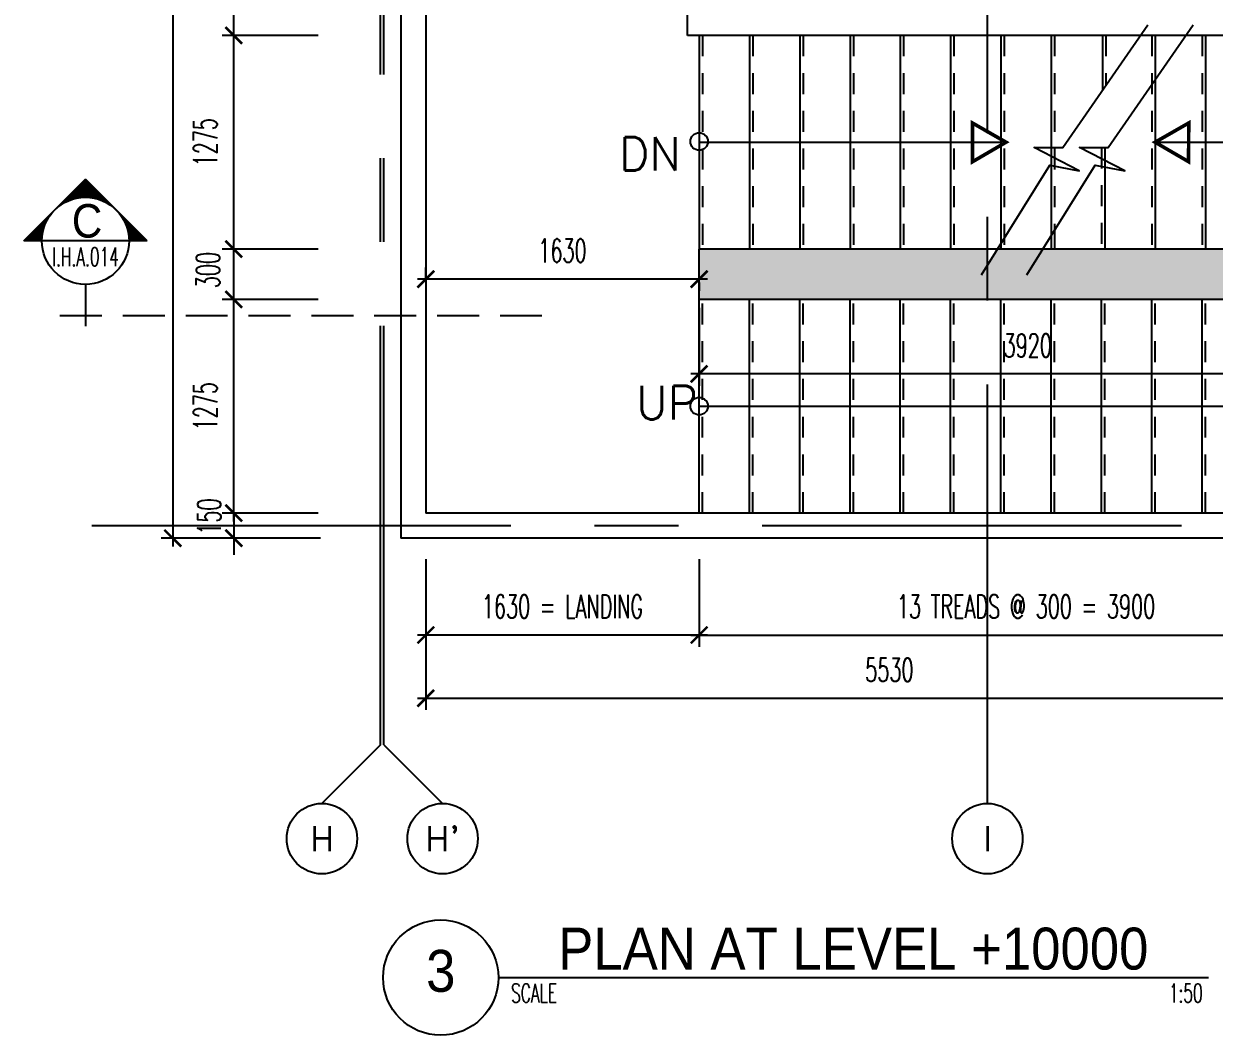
# Model space of a CAD drawing. Extents: x 417906 to 836305, y 43280 to 86914.
# Drawn here: x 418130.73 to 418137.83, y 43458.99 to 43465.02 of the extents above; entities that cross this region are included whole.
import ezdxf
from ezdxf.enums import TextEntityAlignment as Align

# ---------------------------------------------------------------- set-up
doc = ezdxf.new("R2010")
doc.units = 0
doc.header["$MEASUREMENT"] = 0
doc.header["$PDMODE"] = 3
doc.header["$PDSIZE"] = 0.1
for name, pattern in [('CENTERX2', [4, 2.5, -0.5, 0.5, -0.5]), ('HIDDEN', [0.375, 0.25, -0.125]), ('HIDDEN2', [0.1875, 0.125, -0.0625])]:
    doc.linetypes.add(name, pattern=pattern)
doc.layers.get('0').update_dxf_attribs({"linetype": 'CONTINUOUS'})
doc.layers.get('DEFPOINTS').update_dxf_attribs({"linetype": 'CONTINUOUS'})
for name, color, linetype in [('AX-CR', 2, 'CONTINUOUS'), ('AX-TXT', 4, 'CONTINUOUS'), ('AXES', 11, 'CENTERX2'), ('Axisname', 6, 'CONTINUOUS'), ('DIM-OUT', 4, 'CONTINUOUS'), ('ELEV-MARK', 6, 'CONTINUOUS'), ('Hatch', 11, 'CONTINUOUS'), ('RM-NAME', 2, 'CONTINUOUS'), ('STR', 5, 'CONTINUOUS'), ('TXT1', 2, 'CONTINUOUS'), ('TXT2', 6, 'CONTINUOUS'), ('WALL', 6, 'CONTINUOUS')]:
    doc.layers.add(name, color=color, linetype=linetype)
doc.styles.add('ROMANS', font='ROMANS.shx', dxfattribs={"width": 0.6})
doc.styles.add('TTXT', font='swisse.ttf', dxfattribs={"width": 0.6})
doc.dimstyles.new('STANDARD in', dxfattribs={"dimtxt": 0.14, "dimasz": 0.1, "dimexe": 0.07, "dimexo": 0.05, "dimgap": 0.1, "dimtad": 1, "dimdec": 0, "dimlfac": 1000, "dimzin": 0, "dimdsep": 46, "dimtxsty": 'ROMANS', "dimblk": 'ARCHTICK', "dimcen": 0.05, "dimdle": 0.05, "dimclrd": 4, "dimclre": 4, "dimclrt": 2, "dimadec": 0, "dimazin": 0, "dimtfac": 1, "dimtdec": 0, "dimtmove": 2, "dimatfit": 3, "dimfxl": 0, "dimtolj": 1, "dimtzin": 0, "dimarcsym": 0})

# ---------------------------------------------------------------- blocks, each defined once
blk = doc.blocks.new('AXR')
at = {"layer": 'AX-CR'}
blk.add_circle((350, 0), 350, dxfattribs=at)
at = {"layer": 'AX-TXT', "style": 'ROMANS'}
blk.add_attdef('AX', text='', height=250, dxfattribs=at).set_placement((350, 0), align=Align.MIDDLE)
blk = doc.blocks.new('_ARCHTICK')
at = {"color": 0, "linetype": 'ByBlock', "const_width": 0.15}
blk.add_lwpolyline([(-0.5, -0.5), (0.5, 0.5)], dxfattribs=at)
blk = doc.blocks.new('*D123')
at = {"layer": 'DEFPOINTS', "color": 0}
for p in [(418131.9833, 43463.3772), (418132.536, 43463.3772), (418132.536, 43462.1022)]:
    blk.add_point(p, dxfattribs=at)
at = {"layer": 'DIM-OUT', "color": 4, "lineweight": -2}
for p, q in [((418132.486, 43463.3772), (418131.9133, 43463.3772)), ((418131.9833, 43462.0522), (418131.9833, 43463.4272)), ((418132.486, 43462.1022), (418131.9133, 43462.1022))]:
    blk.add_line(p, q, dxfattribs=at)
at = {"layer": 'DIM-OUT', "color": 4, "lineweight": -2, "xscale": 0.1, "yscale": 0.1, "zscale": 0.1}
for p, rotation in [((418131.9833, 43463.3772), 90), ((418131.9833, 43462.1022), 270)]:
    blk.add_blockref('_ARCHTICK', p, dxfattribs=dict(at, rotation=rotation))
at = {"layer": 'DIM-OUT', "color": 2, "insert": (418131.8133, 43462.7397), "char_height": 0.14, "attachment_point": 5, "rotation": 90, "style": 'ROMANS'}
blk.add_mtext('\\A1;1275', dxfattribs=at)
blk = doc.blocks.new('*D122')
at = {"layer": 'DEFPOINTS', "color": 0}
for p in [(418131.9833, 43463.6772), (418132.536, 43463.6772), (418132.536, 43463.3772)]:
    blk.add_point(p, dxfattribs=at)
at = {"layer": 'DIM-OUT', "color": 4, "lineweight": -2}
for p, q in [((418131.9833, 43463.3272), (418131.9833, 43463.7272)), ((418132.486, 43463.6772), (418131.9133, 43463.6772)), ((418132.486, 43463.3772), (418131.9133, 43463.3772))]:
    blk.add_line(p, q, dxfattribs=at)
at = {"layer": 'DIM-OUT', "color": 4, "lineweight": -2, "xscale": 0.1, "yscale": 0.1, "zscale": 0.1}
for p, rotation in [((418131.9833, 43463.6772), 90), ((418131.9833, 43463.3772), 270)]:
    blk.add_blockref('_ARCHTICK', p, dxfattribs=dict(at, rotation=rotation))
at = {"layer": 'DIM-OUT', "color": 2, "insert": (418131.8294, 43463.5517), "char_height": 0.14, "attachment_point": 5, "rotation": 90, "style": 'ROMANS'}
blk.add_mtext('\\A1;300', dxfattribs=at)
blk = doc.blocks.new('*D121')
at = {"layer": 'DEFPOINTS', "color": 0}
for p in [(418131.9833, 43464.9522), (418132.536, 43464.9522), (418132.536, 43463.6772)]:
    blk.add_point(p, dxfattribs=at)
at = {"layer": 'DIM-OUT', "color": 4, "lineweight": -2}
for p, q in [((418132.486, 43464.9522), (418131.9133, 43464.9522)), ((418131.9833, 43463.6272), (418131.9833, 43465.0022)), ((418132.486, 43463.6772), (418131.9133, 43463.6772))]:
    blk.add_line(p, q, dxfattribs=at)
at = {"layer": 'DIM-OUT', "color": 4, "lineweight": -2, "xscale": 0.1, "yscale": 0.1, "zscale": 0.1}
for p, rotation in [((418131.9833, 43464.9522), 90), ((418131.9833, 43463.6772), 270)]:
    blk.add_blockref('_ARCHTICK', p, dxfattribs=dict(at, rotation=rotation))
at = {"layer": 'DIM-OUT', "color": 2, "insert": (418131.8133, 43464.3147), "char_height": 0.14, "attachment_point": 5, "rotation": 90, "style": 'ROMANS'}
blk.add_mtext('\\A1;1275', dxfattribs=at)
blk = doc.blocks.new('*D120')
at = {"layer": 'DEFPOINTS', "color": 0}
for p in [(418131.9833, 43468.2772), (418132.5275, 43468.2772), (418132.4462, 43464.9522)]:
    blk.add_point(p, dxfattribs=at)
at = {"layer": 'DIM-OUT', "color": 4, "lineweight": -2}
for p, q in [((418132.4775, 43468.2772), (418131.9133, 43468.2772)), ((418131.9833, 43464.9022), (418131.9833, 43468.3272)), ((418132.3962, 43464.9522), (418131.9133, 43464.9522))]:
    blk.add_line(p, q, dxfattribs=at)
at = {"layer": 'DIM-OUT', "color": 4, "lineweight": -2, "xscale": 0.1, "yscale": 0.1, "zscale": 0.1}
for p, rotation in [((418131.9833, 43468.2772), 90), ((418131.9833, 43464.9522), 270)]:
    blk.add_blockref('_ARCHTICK', p, dxfattribs=dict(at, rotation=rotation))
at = {"layer": 'DIM-OUT', "color": 2, "insert": (418131.8133, 43466.6147), "char_height": 0.14, "attachment_point": 5, "rotation": 90, "style": 'ROMANS'}
blk.add_mtext('\\A1;3325', dxfattribs=at)
blk = doc.blocks.new('*D118')
at = {"layer": 'DEFPOINTS', "color": 0}
for p in [(418132.3587, 43462.1022), (418131.9833, 43461.9522), (418132.5514, 43461.9522)]:
    blk.add_point(p, dxfattribs=at)
at = {"layer": 'DIM-OUT', "color": 4, "lineweight": -2}
for p, q in [((418131.9833, 43462.1022), (418131.9833, 43462.2022)), ((418132.3087, 43462.1022), (418131.9133, 43462.1022)), ((418131.9833, 43462.1022), (418131.9833, 43461.9522)), ((418132.5014, 43461.9522), (418131.9133, 43461.9522)), ((418131.9833, 43461.9522), (418131.9833, 43461.8522))]:
    blk.add_line(p, q, dxfattribs=at)
at = {"layer": 'DIM-OUT', "color": 4, "lineweight": -2, "xscale": 0.1, "yscale": 0.1, "zscale": 0.1}
for p, rotation in [((418131.9833, 43462.1022), 270), ((418131.9833, 43461.9522), 90)]:
    blk.add_blockref('_ARCHTICK', p, dxfattribs=dict(at, rotation=rotation))
at = {"layer": 'DIM-OUT', "color": 2, "insert": (418131.8366, 43462.0811), "char_height": 0.14, "attachment_point": 5, "rotation": 90, "style": 'ROMANS'}
blk.add_mtext('\\A1;150', dxfattribs=at)
blk = doc.blocks.new('*D117')
at = {"layer": 'DEFPOINTS', "color": 0}
for p in [(418132.2763, 43468.5772), (418131.6193, 43461.9522), (418132.3763, 43461.9522)]:
    blk.add_point(p, dxfattribs=at)
at = {"layer": 'DIM-OUT', "color": 4, "lineweight": -2}
for p, q in [((418131.6193, 43468.6272), (418131.6193, 43461.9022)), ((418132.2263, 43468.5772), (418131.5493, 43468.5772)), ((418132.3263, 43461.9522), (418131.5493, 43461.9522))]:
    blk.add_line(p, q, dxfattribs=at)
at = {"layer": 'DIM-OUT', "color": 4, "lineweight": -2, "xscale": 0.1, "yscale": 0.1, "zscale": 0.1}
for p, rotation in [((418131.6193, 43468.5772), 90), ((418131.6193, 43461.9522), 270)]:
    blk.add_blockref('_ARCHTICK', p, dxfattribs=dict(at, rotation=rotation))
at = {"layer": 'DIM-OUT', "color": 2, "insert": (418131.4493, 43465.2647), "char_height": 0.14, "attachment_point": 5, "rotation": 90, "style": 'ROMANS'}
blk.add_mtext('\\A1;6625', dxfattribs=at)
blk = doc.blocks.new('*D108')
at = {"layer": 'DEFPOINTS', "color": 0}
for p in [(418133.1289, 43461.8779), (418134.7591, 43461.8779), (418134.7591, 43461.3747)]:
    blk.add_point(p, dxfattribs=at)
at = {"layer": 'DIM-OUT', "color": 4, "lineweight": -2}
for p, q in [((418133.1289, 43461.8279), (418133.1289, 43461.3047)), ((418134.7591, 43461.8279), (418134.7591, 43461.3047)), ((418133.0789, 43461.3747), (418134.8091, 43461.3747))]:
    blk.add_line(p, q, dxfattribs=at)
at = {"layer": 'DIM-OUT', "color": 4, "lineweight": -2, "xscale": 0.1, "yscale": 0.1, "zscale": 0.1, "rotation": 180}
blk.add_blockref('_ARCHTICK', (418133.1289, 43461.3747), dxfattribs=at)
at = {"layer": 'DIM-OUT', "color": 4, "lineweight": -2, "xscale": 0.1, "yscale": 0.1, "zscale": 0.1}
blk.add_blockref('_ARCHTICK', (418134.7591, 43461.3747), dxfattribs=at)
at = {"layer": 'DIM-OUT', "color": 2, "insert": (418133.944, 43461.5447), "char_height": 0.14, "attachment_point": 5, "style": 'ROMANS'}
blk.add_mtext('\\A1;1630 = LANDING', dxfattribs=at)
blk = doc.blocks.new('*D107')
at = {"layer": 'DEFPOINTS', "color": 0}
for p in [(418138.6591, 43461.9063), (418134.7591, 43461.6933), (418138.6591, 43461.3745)]:
    blk.add_point(p, dxfattribs=at)
at = {"layer": 'DIM-OUT', "color": 4, "lineweight": -2}
for p, q in [((418138.6591, 43461.8563), (418138.6591, 43461.3045)), ((418134.7591, 43461.6433), (418134.7591, 43461.3045)), ((418134.7091, 43461.3745), (418138.7091, 43461.3745))]:
    blk.add_line(p, q, dxfattribs=at)
at = {"layer": 'DIM-OUT', "color": 4, "lineweight": -2, "xscale": 0.1, "yscale": 0.1, "zscale": 0.1, "rotation": 180}
blk.add_blockref('_ARCHTICK', (418134.7591, 43461.3745), dxfattribs=at)
at = {"layer": 'DIM-OUT', "color": 4, "lineweight": -2, "xscale": 0.1, "yscale": 0.1, "zscale": 0.1}
blk.add_blockref('_ARCHTICK', (418138.6591, 43461.3745), dxfattribs=at)
at = {"layer": 'DIM-OUT', "color": 2, "insert": (418136.7091, 43461.5445), "char_height": 0.14, "attachment_point": 5, "style": 'ROMANS'}
blk.add_mtext('\\A1;13 TREADS @ 300 = 3900', dxfattribs=at)
blk = doc.blocks.new('*D106')
at = {"layer": 'DEFPOINTS', "color": 0}
for p in [(418133.1289, 43461.6051), (418138.6591, 43461.6051), (418138.6591, 43460.9972)]:
    blk.add_point(p, dxfattribs=at)
at = {"layer": 'DIM-OUT', "color": 4, "lineweight": -2}
for p, q in [((418133.1289, 43461.5551), (418133.1289, 43460.9272)), ((418138.6591, 43461.5551), (418138.6591, 43460.9272)), ((418133.0789, 43460.9972), (418138.7091, 43460.9972))]:
    blk.add_line(p, q, dxfattribs=at)
at = {"layer": 'DIM-OUT', "color": 4, "lineweight": -2, "xscale": 0.1, "yscale": 0.1, "zscale": 0.1, "rotation": 180}
blk.add_blockref('_ARCHTICK', (418133.1289, 43460.9972), dxfattribs=at)
at = {"layer": 'DIM-OUT', "color": 4, "lineweight": -2, "xscale": 0.1, "yscale": 0.1, "zscale": 0.1}
blk.add_blockref('_ARCHTICK', (418138.6591, 43460.9972), dxfattribs=at)
at = {"layer": 'DIM-OUT', "color": 2, "insert": (418135.894, 43461.1672), "char_height": 0.14, "attachment_point": 5, "style": 'ROMANS'}
blk.add_mtext('\\A1;5530', dxfattribs=at)
blk = doc.blocks.new('*X7')
at = {"color": 0}
for p, q in [((14608.2, 7876.6), (14819.3, 8087.6)), ((14625.3, 7890.1), (14821.1, 8085.9)), ((14637.3, 7898.5), (14822.8, 8084.1)), ((14647.2, 7905), (14824.6, 8082.3)), ((14656, 7910.3), (14826.4, 8080.6)), ((14664.1, 7914.7), (14828.1, 8078.8)), ((14671.5, 7918.6), (14829.9, 8077)), ((14678.4, 7922), (14831.7, 8075.3)), ((14685, 7925.1), (14833.4, 8073.5)), ((14691.3, 7927.9), (14835.2, 8071.7)), ((14697.4, 7930.3), (14837, 8070)), ((14703.2, 7932.6), (14838.7, 8068.2)), ((14708.8, 7934.7), (14840.5, 8066.4)), ((14714.2, 7936.6), (14842.3, 8064.7)), ((14719.5, 7938.3), (14844, 8062.9)), ((14724.6, 7939.9), (14845.8, 8061.1)), ((14729.6, 7941.4), (14847.6, 8059.3)), ((14734.5, 7942.7), (14849.3, 8057.6)), ((14739.3, 7944), (14851.1, 8055.8)), ((14743.9, 7945.1), (14852.9, 8054)), ((14748.5, 7946.1), (14854.6, 8052.3)), ((14753, 7947.1), (14856.4, 8050.5)), ((14757.4, 7948), (14858.2, 8048.7)), ((14761.8, 7948.8), (14859.9, 8047)), ((14766, 7949.5), (14861.7, 8045.2)), ((14770.2, 7950.2), (14863.5, 8043.4)), ((14774.3, 7950.8), (14865.3, 8041.7)), ((14778.4, 7951.3), (14867, 8039.9)), ((14782.4, 7951.8), (14868.8, 8038.1)), ((14786.4, 7952.2), (14870.6, 8036.4)), ((14790.3, 7952.5), (14872.3, 8034.6)), ((14794.1, 7952.9), (14874.1, 8032.8)), ((14797.9, 7953.1), (14875.9, 8031.1)), ((14801.7, 7953.3), (14877.6, 8029.3)), ((14805.4, 7953.5), (14879.4, 8027.5)), ((14809, 7953.6), (14881.2, 8025.8)), ((14812.7, 7953.7), (14882.9, 8024)), ((14816.2, 7953.8), (14884.7, 8022.2)), ((14819.8, 7953.8), (14886.5, 8020.5)), ((14823.3, 7953.7), (14888.2, 8018.7)), ((14826.8, 7953.7), (14890, 8016.9)), ((14830.2, 7953.6), (14891.8, 8015.2)), ((14833.6, 7953.4), (14893.5, 8013.4)), ((14836.9, 7953.3), (14895.3, 8011.6)), ((14840.3, 7953), (14897.1, 8009.8)), ((14843.6, 7952.8), (14898.8, 8008.1)), ((14846.8, 7952.5), (14900.6, 8006.3)), ((14850.1, 7952.2), (14902.4, 8004.5)), ((14853.3, 7951.9), (14904.1, 8002.8)), ((14856.5, 7951.6), (14905.9, 8001)), ((14859.6, 7951.2), (14907.7, 7999.2)), ((14862.7, 7950.8), (14909.4, 7997.5)), ((14865.8, 7950.3), (14911.2, 7995.7)), ((14868.9, 7949.9), (14913, 7993.9)), ((14871.9, 7949.4), (14914.7, 7992.2)), ((14875, 7948.8), (14916.5, 7990.4)), ((14877.9, 7948.3), (14918.3, 7988.6)), ((14880.9, 7947.7), (14920.1, 7986.9)), ((14883.9, 7947.1), (14921.8, 7985.1)), ((14886.8, 7946.5), (14923.6, 7983.3)), ((14889.7, 7945.9), (14925.4, 7981.6)), ((14892.6, 7945.2), (14927.1, 7979.8)), ((14895.4, 7944.6), (14928.9, 7978)), ((14898.2, 7943.8), (14930.7, 7976.3)), ((14901.1, 7943.1), (14932.4, 7974.5)), ((14903.8, 7942.4), (14934.2, 7972.7)), ((14906.6, 7941.6), (14936, 7971)), ((14909.4, 7940.8), (14937.7, 7969.2)), ((14912.1, 7940), (14939.5, 7967.4)), ((14914.8, 7939.2), (14941.3, 7965.7)), ((14917.5, 7938.3), (14943, 7963.9)), ((14920.2, 7937.5), (14944.8, 7962.1)), ((14922.8, 7936.6), (14946.6, 7960.4)), ((14925.4, 7935.7), (14948.3, 7958.6)), ((14928.1, 7934.8), (14950.1, 7956.8)), ((14930.6, 7933.8), (14951.9, 7955)), ((14933.2, 7932.9), (14953.6, 7953.3)), ((14935.8, 7931.9), (14955.4, 7951.5)), ((14938.3, 7930.9), (14957.2, 7949.7)), ((14940.8, 7929.9), (14958.9, 7948)), ((14943.3, 7928.8), (14960.7, 7946.2)), ((14945.8, 7927.8), (14962.5, 7944.4)), ((14948.3, 7926.7), (14964.2, 7942.7)), ((14950.8, 7925.7), (14966, 7940.9)), ((14953.2, 7924.6), (14967.8, 7939.1)), ((14955.6, 7923.4), (14969.5, 7937.4)), ((14958, 7922.3), (14971.3, 7935.6)), ((14960.4, 7921.2), (14973.1, 7933.8)), ((14962.8, 7920), (14974.9, 7932.1)), ((14965.1, 7918.8), (14976.6, 7930.3)), ((14967.5, 7917.6), (14978.4, 7928.5)), ((14969.8, 7916.4), (14980.2, 7926.8)), ((14972.1, 7915.2), (14981.9, 7925)), ((14974.4, 7914), (14983.7, 7923.2)), ((14976.7, 7912.7), (14985.5, 7921.5)), ((14979, 7911.4), (14987.2, 7919.7)), ((14981.2, 7910.1), (14989, 7917.9)), ((14983.4, 7908.8), (14990.8, 7916.2)), ((14985.7, 7907.5), (14992.5, 7914.4)), ((14987.9, 7906.2), (14994.3, 7912.6)), ((14990, 7904.8), (14996.1, 7910.9)), ((14992.2, 7903.5), (14997.8, 7909.1)), ((14994.4, 7902.1), (14999.6, 7907.3)), ((14996.5, 7900.7), (15001.4, 7905.6)), ((14998.6, 7899.3), (15003.1, 7903.8)), ((15000.8, 7897.9), (15004.9, 7902)), ((15002.9, 7896.4), (15006.7, 7900.2)), ((14360.4, 7628.8), (14570.7, 7839.1)), ((14364, 7628.8), (14557.2, 7822)), ((15005, 7895), (15008.4, 7898.5)), ((15007, 7893.5), (15010.2, 7896.7)), ((15009.1, 7892.1), (15012, 7894.9)), ((15011.1, 7890.6), (15013.7, 7893.2)), ((15013.2, 7889.1), (15015.5, 7891.4)), ((15015.2, 7887.5), (15017.3, 7889.6)), ((15017.2, 7886), (15019, 7887.9)), ((15019.2, 7884.5), (15020.8, 7886.1)), ((15021.1, 7882.9), (15022.6, 7884.3)), ((15023.1, 7881.3), (15024.3, 7882.6)), ((15025, 7879.7), (15026.1, 7880.8)), ((15027, 7878.1), (15027.9, 7879)), ((15028.9, 7876.5), (15029.7, 7877.3)), ((15030.8, 7874.9), (15031.4, 7875.5)), ((15032.7, 7873.2), (15033.2, 7873.7)), ((15034.6, 7871.6), (15035, 7872)), ((15036.4, 7869.9), (15036.7, 7870.2)), ((15038.3, 7868.2), (15038.5, 7868.4)), ((15040.1, 7866.5), (15040.3, 7866.7)), ((15041.9, 7864.8), (15042, 7864.9)), ((15043.7, 7863.1), (15043.8, 7863.1)), ((15045.5, 7861.3), (15045.6, 7861.4)), ((15047.3, 7859.6), (15047.3, 7859.6)), ((15050.9, 7856), (15050.9, 7856.1)), ((15052.6, 7854.2), (15052.6, 7854.3)), ((15054.3, 7852.4), (15054.4, 7852.5)), ((15056, 7850.6), (15056.2, 7850.8)), ((15057.7, 7848.8), (15057.9, 7849)), ((15059.4, 7846.9), (15059.7, 7847.2)), ((15061.1, 7845.1), (15061.5, 7845.4)), ((15062.8, 7843.2), (15063.2, 7843.7)), ((15064.4, 7841.3), (15065, 7841.9)), ((15066, 7839.4), (15066.8, 7840.1)), ((15067.7, 7837.5), (15068.5, 7838.4)), ((15069.3, 7835.6), (15070.3, 7836.6)), ((15070.8, 7833.6), (15072.1, 7834.8)), ((15072.4, 7831.7), (15073.8, 7833.1)), ((15074, 7829.7), (15075.6, 7831.3)), ((15075.5, 7827.7), (15077.4, 7829.5)), ((15077.1, 7825.7), (15079.1, 7827.8)), ((15078.6, 7823.7), (15080.9, 7826)), ((15080.1, 7821.7), (15082.7, 7824.2)), ((15081.6, 7819.6), (15084.5, 7822.5)), ((15083.1, 7817.6), (15086.2, 7820.7)), ((15084.5, 7815.5), (15088, 7818.9)), ((15086, 7813.4), (15089.8, 7817.2)), ((15087.4, 7811.3), (15091.5, 7815.4)), ((15088.9, 7809.2), (15093.3, 7813.6)), ((15090.3, 7807.1), (15095.1, 7811.9)), ((14367.5, 7628.8), (14548.8, 7810)), ((14371, 7628.8), (14542.3, 7800.1)), ((14374.6, 7628.8), (14537, 7791.3)), ((14378.1, 7628.8), (14532.6, 7783.2)), ((14381.6, 7628.8), (14528.7, 7775.8)), ((14385.2, 7628.8), (14525.3, 7768.9)), ((14388.7, 7628.8), (14522.2, 7762.3)), ((14392.3, 7628.8), (14519.4, 7756)), ((14395.8, 7628.8), (14517, 7749.9)), ((14399.3, 7628.8), (14514.7, 7744.1)), ((14402.9, 7628.8), (14512.6, 7738.5)), ((14406.4, 7628.8), (14510.7, 7733.1)), ((14409.9, 7628.8), (14509, 7727.8)), ((14413.5, 7628.8), (14507.4, 7722.7)), ((15091.7, 7804.9), (15096.8, 7810.1)), ((15093, 7802.8), (15098.6, 7808.3)), ((15094.4, 7800.6), (15100.4, 7806.6)), ((15095.7, 7798.4), (15102.1, 7804.8)), ((15097.1, 7796.2), (15103.9, 7803)), ((15098.4, 7794), (15105.7, 7801.3)), ((15099.7, 7791.8), (15107.4, 7799.5)), ((15101, 7789.5), (15109.2, 7797.7)), ((15102.3, 7787.2), (15111, 7796)), ((15103.5, 7785), (15112.7, 7794.2)), ((15104.8, 7782.7), (15114.5, 7792.4)), ((15106, 7780.4), (15116.3, 7790.6)), ((15107.2, 7778.1), (15118, 7788.9)), ((15108.4, 7775.7), (15119.8, 7787.1)), ((15109.6, 7773.4), (15121.6, 7785.3)), ((15110.8, 7771), (15123.3, 7783.6)), ((15111.9, 7768.6), (15125.1, 7781.8)), ((15113, 7766.2), (15126.9, 7780)), ((15114.2, 7763.8), (15128.6, 7778.3)), ((15115.3, 7761.3), (15130.4, 7776.5)), ((15116.3, 7758.9), (15132.2, 7774.7)), ((15117.4, 7756.4), (15134, 7773)), ((15118.5, 7753.9), (15135.7, 7771.2)), ((15119.5, 7751.4), (15137.5, 7769.4)), ((15120.5, 7748.9), (15139.3, 7767.7)), ((15121.5, 7746.4), (15141, 7765.9)), ((15122.5, 7743.8), (15142.8, 7764.1)), ((15123.4, 7741.2), (15144.6, 7762.4)), ((15124.4, 7738.7), (15146.3, 7760.6)), ((15125.3, 7736), (15148.1, 7758.8)), ((15126.2, 7733.4), (15149.9, 7757.1)), ((15127.1, 7730.8), (15151.6, 7755.3)), ((15128, 7728.1), (15153.4, 7753.5)), ((15128.8, 7725.4), (15155.2, 7751.8)), ((15129.7, 7722.7), (15156.9, 7750)), ((15130.5, 7720), (15158.7, 7748.2)), ((15131.3, 7717.2), (15160.5, 7746.5)), ((15132, 7714.5), (15162.2, 7744.7)), ((15132.8, 7711.7), (15164, 7742.9)), ((15133.5, 7708.9), (15165.8, 7741.1)), ((15134.2, 7706), (15167.5, 7739.4)), ((15134.9, 7703.2), (15169.3, 7737.6)), ((15135.6, 7700.3), (15171.1, 7735.8)), ((15136.2, 7697.4), (15172.8, 7734.1)), ((15136.8, 7694.5), (15174.6, 7732.3)), ((15137.4, 7691.6), (15176.4, 7730.5)), ((15138, 7688.6), (15178.1, 7728.8)), ((15138.5, 7685.6), (15179.9, 7727)), ((15139, 7682.6), (15181.7, 7725.2)), ((15139.5, 7679.6), (15183.4, 7723.5)), ((14417, 7628.8), (14505.9, 7717.7)), ((14420.5, 7628.8), (14504.6, 7712.8)), ((14424.1, 7628.8), (14503.3, 7708)), ((14427.6, 7628.8), (14502.2, 7703.4)), ((14431.1, 7628.8), (14501.2, 7698.8)), ((14434.7, 7628.8), (14500.2, 7694.3)), ((14438.2, 7628.8), (14499.3, 7689.9)), ((14441.8, 7628.8), (14498.5, 7685.5)), ((14445.3, 7628.8), (14497.8, 7681.3)), ((14448.8, 7628.8), (14497.1, 7677.1)), ((14452.4, 7628.8), (14496.5, 7673)), ((14455.9, 7628.8), (14496, 7668.9)), ((14459.4, 7628.8), (14495.5, 7664.9)), ((14463, 7628.8), (14495.1, 7660.9)), ((14466.5, 7628.8), (14494.8, 7657)), ((14470, 7628.8), (14494.4, 7653.2)), ((14473.6, 7628.8), (14494.2, 7649.4)), ((14477.1, 7628.8), (14494, 7645.6)), ((14480.6, 7628.8), (14493.8, 7641.9)), ((14484.2, 7628.8), (14493.7, 7638.3)), ((14487.7, 7628.8), (14493.6, 7634.6)), ((15140, 7676.5), (15185.2, 7721.7)), ((15140.4, 7673.4), (15187, 7719.9)), ((15140.9, 7670.3), (15188.8, 7718.2)), ((15141.3, 7667.1), (15190.5, 7716.4)), ((15141.6, 7664), (15192.3, 7714.6)), ((15141.9, 7660.8), (15194.1, 7712.9)), ((15142.2, 7657.5), (15195.8, 7711.1)), ((15142.5, 7654.3), (15197.6, 7709.3)), ((15142.8, 7651), (15199.4, 7707.6)), ((15143, 7647.6), (15201.1, 7705.8)), ((15143.2, 7644.3), (15202.9, 7704)), ((15143.3, 7640.9), (15204.7, 7702.3)), ((15143.4, 7637.5), (15206.4, 7700.5)), ((15143.5, 7634), (15208.2, 7698.7)), ((15143.5, 7630.5), (15210, 7697)), ((15145.3, 7628.8), (15211.7, 7695.2)), ((15148.9, 7628.8), (15213.5, 7693.4)), ((15152.4, 7628.8), (15215.3, 7691.7)), ((15155.9, 7628.8), (15217, 7689.9)), ((15159.5, 7628.8), (15218.8, 7688.1)), ((15163, 7628.8), (15220.6, 7686.3)), ((15166.5, 7628.8), (15222.3, 7684.6)), ((15170.1, 7628.8), (15224.1, 7682.8)), ((15173.6, 7628.8), (15225.9, 7681)), ((15177.1, 7628.8), (15227.6, 7679.3)), ((15180.7, 7628.8), (15229.4, 7677.5)), ((15184.2, 7628.8), (15231.2, 7675.7)), ((15187.7, 7628.8), (15232.9, 7674)), ((15191.3, 7628.8), (15234.7, 7672.2)), ((15194.8, 7628.8), (15236.5, 7670.4)), ((15198.4, 7628.8), (15238.2, 7668.7)), ((15201.9, 7628.8), (15240, 7666.9)), ((15205.4, 7628.8), (15241.8, 7665.1)), ((15209, 7628.8), (15243.6, 7663.4)), ((15212.5, 7628.8), (15245.3, 7661.6)), ((15216, 7628.8), (15247.1, 7659.8)), ((15219.6, 7628.8), (15248.9, 7658.1)), ((15223.1, 7628.8), (15250.6, 7656.3)), ((15226.6, 7628.8), (15252.4, 7654.5)), ((15230.2, 7628.8), (15254.2, 7652.8)), ((15233.7, 7628.8), (15255.9, 7651)), ((15237.2, 7628.8), (15257.7, 7649.2)), ((15240.8, 7628.8), (15259.5, 7647.5)), ((15244.3, 7628.8), (15261.2, 7645.7)), ((15247.9, 7628.8), (15263, 7643.9)), ((15251.4, 7628.8), (15264.8, 7642.2)), ((15254.9, 7628.8), (15266.5, 7640.4)), ((15258.5, 7628.8), (15268.3, 7638.6)), ((15262, 7628.8), (15270.1, 7636.9)), ((15265.5, 7628.8), (15271.8, 7635.1)), ((15269.1, 7628.8), (15273.6, 7633.3)), ((14491.2, 7628.8), (14493.5, 7631.1)), ((15272.6, 7628.8), (15275.4, 7631.5)), ((15276.1, 7628.8), (15277.1, 7629.8))]:
    blk.add_line(p, q, dxfattribs=at)
blk = doc.blocks.new('*D164')
at = {"layer": 'DEFPOINTS', "color": 0}
for p in [(418134.7591, 43463.5272), (418133.1289, 43463.4977), (418133.1289, 43463.4541)]:
    blk.add_point(p, dxfattribs=at)
at = {"layer": 'Hatch', "color": 4, "lineweight": -2}
for p, q in [((418133.1289, 43463.5041), (418133.1289, 43463.5677)), ((418134.8091, 43463.4977), (418133.0789, 43463.4977)), ((418134.7591, 43463.4772), (418134.7591, 43463.4277))]:
    blk.add_line(p, q, dxfattribs=at)
at = {"layer": 'Hatch', "color": 4, "lineweight": -2, "xscale": 0.1, "yscale": 0.1, "zscale": 0.1, "rotation": 180}
blk.add_blockref('_ARCHTICK', (418133.1289, 43463.4977), dxfattribs=at)
at = {"layer": 'Hatch', "color": 4, "lineweight": -2, "xscale": 0.1, "yscale": 0.1, "zscale": 0.1}
blk.add_blockref('_ARCHTICK', (418134.7591, 43463.4977), dxfattribs=at)
at = {"layer": 'Hatch', "color": 2, "insert": (418133.944, 43463.6677), "char_height": 0.14, "attachment_point": 5, "style": 'ROMANS'}
blk.add_mtext('\\A1;1630', dxfattribs=at)
blk = doc.blocks.new('*D166')
at = {"layer": 'DEFPOINTS', "color": 0}
for p in [(418134.7591, 43463.3772), (418138.6791, 43463.3772), (418134.7591, 43462.9321)]:
    blk.add_point(p, dxfattribs=at)
at = {"layer": 'Hatch', "color": 4, "lineweight": -2}
for p, q in [((418134.7591, 43463.3272), (418134.7591, 43462.8621)), ((418138.6791, 43463.3272), (418138.6791, 43462.8621)), ((418138.7291, 43462.9321), (418134.7091, 43462.9321))]:
    blk.add_line(p, q, dxfattribs=at)
at = {"layer": 'Hatch', "color": 4, "lineweight": -2, "xscale": 0.1, "yscale": 0.1, "zscale": 0.1, "rotation": 180}
blk.add_blockref('_ARCHTICK', (418134.7591, 43462.9321), dxfattribs=at)
at = {"layer": 'Hatch', "color": 4, "lineweight": -2, "xscale": 0.1, "yscale": 0.1, "zscale": 0.1}
blk.add_blockref('_ARCHTICK', (418138.6791, 43462.9321), dxfattribs=at)
at = {"layer": 'Hatch', "color": 2, "insert": (418136.7191, 43463.1021), "char_height": 0.14, "attachment_point": 5, "style": 'ROMANS'}
blk.add_mtext('\\A1;3920', dxfattribs=at)

msp = doc.modelspace()

# ---------------------------------------------------------------- hatches: boundary and pattern name
at = {"layer": 'Hatch'}
h = msp.add_hatch(dxfattribs=at)
h.set_pattern_fill('AR-CONC', color=256, scale=0.02, style=0)
h.set_pattern_definition([(50, (0, 0), (0.14345203652, -0.012550426997), [0.015, -0.165]), (355, (0, 0), (-0.027750266723, 0.15043842674), [0.012, -0.132]), (100.4514, (0.01195, -0.00105), (0.115701876343, 0.13788790841), [0.012748038, -0.1402284224]), (46.1842, (0, 0.04), (0.213448209725, -0.033103802866), [0.0225, -0.2475]), (96.6356, (0.01779, 0.03724), (0.18693254111, 0.19482357418), [0.0191220576, -0.2103426]), (351.1842, (0, 0.04), (0.18693238903, 0.19482372019), [0.018, -0.198]), (21, (0.02, 0.03), (0.119381410424, -0.080523778133), [0.015, -0.165]), (326, (0.02, 0.03), (0.048663066384, 0.14503000901), [0.012, -0.132]), (71.4514, (0.02995, 0.02329), (0.168044525716, 0.06450609934), [0.012748038, -0.1402284224]), (37.5, (0, 0), (0.0024319710635, 0.066578770766), [0, -0.1304, 0, -0.134, 0, -0.1325]), (7.5, (0, 0), (0.052613907488, 0.078882342376), [0, -0.0764, 0, -0.1274, 0, -0.0505]), (327.5, (-0.0446, 0), (0.1067644872345, -0.004510974347), [0, -0.05, 0, -0.156, 0, -0.207]), (317.5, (-0.0646, 0), (0.116637233868, 0.020020996466), [0, -0.065, 0, -0.1036, 0, -0.147])])
h.paths.add_polyline_path([(418136.4789, 43463.6772), (418134.7591, 43463.6772), (418134.7591, 43463.3772), (418136.4789, 43463.3772)])
h.paths.add_polyline_path([(418138.6791, 43463.6772), (418136.5387, 43463.6772), (418136.4789, 43463.5816), (418136.4789, 43463.3772), (418138.6791, 43463.3772)])

# ---------------------------------------------------------------- linework, layer by layer
for points in [[(418136.4425, 43463.5232), (418136.8517, 43464.1785), (418137.027, 43464.1434), (418136.7581, 43464.2838), (418136.9284, 43464.2838), (418137.4362, 43465.0151)], [(418136.7132, 43463.5232), (418137.1224, 43464.1785), (418137.2977, 43464.1434), (418137.0288, 43464.2838), (418137.1991, 43464.2838), (418137.7069, 43465.0151)]]:
    msp.add_lwpolyline(points)
at = {"layer": 'AXES'}
for p, q in [((418132.8589, 43460.7196), (418132.8589, 43469.8238)), ((418132.8789, 43460.7196), (418132.8789, 43469.8238)), ((418136.4789, 43460.3696), (418136.4789, 43469.8238)), ((418131.136, 43462.0272), (418141.3472, 43462.0272)), ((418132.8589, 43460.7196), (418132.5089, 43460.3696)), ((418132.8789, 43460.7196), (418133.2289, 43460.3696))]:
    msp.add_line(p, q, dxfattribs=at)
at = {"layer": 'Axisname'}
msp.add_line((418133.5616, 43459.3308), (418137.7969, 43459.3308), dxfattribs=at)
at = {"layer": 'ELEV-MARK', "color": 6}
for p, q in [((418130.7308, 43463.7263), (418131.0985, 43464.094)), ((418131.4662, 43463.7263), (418131.0985, 43464.094)), ((418130.8385, 43463.7263), (418130.7308, 43463.7263)), ((418131.3585, 43463.7263), (418130.8385, 43463.7263)), ((418131.4662, 43463.7263), (418131.3585, 43463.7263))]:
    msp.add_line(p, q, dxfattribs=at)
at = {"layer": 'ELEV-MARK', "color": 6, "linetype": 'HIDDEN'}
for p, q in [((418131.0985, 43463.4663), (418131.0985, 43463.1629)), ((418130.9466, 43463.2818), (418133.8824, 43463.2818))]:
    msp.add_line(p, q, dxfattribs=at)
at = {"layer": 'ELEV-MARK', "color": 6}
msp.add_circle((418131.0985, 43463.7263), 0.26, dxfattribs=at)
at = {"layer": 'STR'}
for p, q in [((418134.7591, 43464.9522), (418134.7591, 43463.6772)), ((418135.0591, 43464.9522), (418135.0591, 43463.6772)), ((418135.3591, 43464.9522), (418135.3591, 43463.6772)), ((418135.6591, 43464.9522), (418135.6591, 43463.6772)), ((418135.9591, 43464.9522), (418135.9591, 43463.6772)), ((418136.2591, 43464.9522), (418136.2591, 43463.6772)), ((418136.5591, 43464.9522), (418136.5591, 43463.6772)), ((418136.8591, 43464.9522), (418136.8591, 43463.6772)), ((418137.1649, 43464.9522), (418137.1649, 43464.6244)), ((418137.4791, 43464.9522), (418137.4791, 43463.6772)), ((418137.7791, 43464.9522), (418137.7791, 43463.6772)), ((418134.7591, 43464.3147), (418136.5591, 43464.3147)), ((418137.471, 43464.3147), (418138.6816, 43464.3147)), ((418137.1791, 43464.2838), (418137.1791, 43463.6772)), ((418136.8791, 43463.789), (418136.8791, 43463.6772)), ((418134.7591, 43462.1022), (418134.7591, 43463.3772)), ((418135.0591, 43462.1022), (418135.0591, 43463.3772)), ((418135.3591, 43462.1022), (418135.3591, 43463.3772)), ((418135.6591, 43462.1022), (418135.6591, 43463.3772)), ((418135.9591, 43462.1022), (418135.9591, 43463.3772)), ((418136.2591, 43462.1022), (418136.2591, 43463.3772)), ((418136.5591, 43462.1022), (418136.5591, 43463.3772)), ((418136.8591, 43462.1022), (418136.8591, 43463.3772)), ((418137.1591, 43462.1022), (418137.1591, 43463.3772)), ((418137.4591, 43462.1022), (418137.4591, 43463.3772)), ((418137.7591, 43462.1022), (418137.7591, 43463.3772)), ((418134.7591, 43462.7397), (418138.6816, 43462.7397))]:
    msp.add_line(p, q, dxfattribs=at)
at = {"layer": 'STR', "linetype": 'HIDDEN2'}
for p, q in [((418134.7791, 43464.9522), (418134.7791, 43463.6772)), ((418135.0791, 43464.9522), (418135.0791, 43463.6772)), ((418135.3791, 43464.9522), (418135.3791, 43463.6772)), ((418135.6791, 43464.9522), (418135.6791, 43463.6772)), ((418135.9791, 43464.9522), (418135.9791, 43463.6772)), ((418136.2791, 43464.9522), (418136.2791, 43463.6772)), ((418136.5791, 43464.9522), (418136.5791, 43463.6772)), ((418136.8791, 43464.9522), (418136.8791, 43463.6772)), ((418137.1849, 43464.9522), (418137.1849, 43464.6532)), ((418137.4591, 43464.9522), (418137.4591, 43463.6772)), ((418137.7591, 43464.9522), (418137.7591, 43463.6772)), ((418137.1591, 43464.2838), (418137.1591, 43463.6772)), ((418136.8591, 43463.7569), (418136.8591, 43463.6772)), ((418134.7791, 43462.1022), (418134.7791, 43463.3772)), ((418135.0791, 43462.1022), (418135.0791, 43463.3772)), ((418135.3791, 43462.1022), (418135.3791, 43463.3772)), ((418135.6791, 43462.1022), (418135.6791, 43463.3772)), ((418135.9791, 43462.1022), (418135.9791, 43463.3772)), ((418136.2791, 43462.1022), (418136.2791, 43463.3772)), ((418136.5791, 43462.1022), (418136.5791, 43463.3772)), ((418136.8791, 43462.1022), (418136.8791, 43463.3772)), ((418137.1791, 43462.1022), (418137.1791, 43463.3772)), ((418137.4791, 43462.1022), (418137.4791, 43463.3772)), ((418137.7791, 43462.1022), (418137.7791, 43463.3772))]:
    msp.add_line(p, q, dxfattribs=at)
at = {"layer": 'STR', "const_width": 0.0215}
for points in [[(418136.5898, 43464.3147), (418136.3903, 43464.1984), (418136.3894, 43464.4293)], [(418137.4791, 43464.3147), (418137.6787, 43464.1984), (418137.6796, 43464.4293)]]:
    msp.add_lwpolyline(points, close=True, dxfattribs=at)
at = {"layer": 'STR'}
for centre in [(418134.7591, 43464.3186), (418134.7591, 43462.7397)]:
    msp.add_circle(centre, 0.0523, dxfattribs=at)
at = {"layer": 'TXT2'}
msp.add_circle((418133.2179, 43459.3308), 0.3438, dxfattribs=at)
at = {"layer": 'WALL'}
for p, q in [((418132.9789, 43465.1022), (418132.9789, 43461.9522)), ((418133.1289, 43465.1022), (418133.1289, 43462.1022)), ((418134.6892, 43464.9522), (418134.6892, 43465.1022)), ((418138.7545, 43464.9522), (418134.6892, 43464.9522)), ((418134.7591, 43463.3772), (418134.7591, 43463.6772)), ((418138.6791, 43463.6772), (418134.7591, 43463.6772)), ((418138.6791, 43463.3772), (418134.7591, 43463.3772)), ((418138.7545, 43462.1022), (418133.1289, 43462.1022)), ((418138.7545, 43461.9522), (418132.9789, 43461.9522))]:
    msp.add_line(p, q, dxfattribs=at)

# ---------------------------------------------------------------- block references
at = {"layer": 'AXES', "xscale": 0.0005999999935738743, "yscale": 0.0005999999979394488, "zscale": 0.0006}
for p, values in [((418132.2989, 43460.1596), {'AX': 'H'}), ((418133.0189, 43460.1596), {'AX': "H'"}), ((418136.2689, 43460.1596), {'AX': 'I'})]:
    msp.add_blockref('AXR', p, dxfattribs=at).add_auto_attribs(values)
at = {"layer": 'ELEV-MARK', "color": 11, "xscale": -0.000800000001618173, "yscale": 0.000800000001618173, "zscale": 0.0008}
msp.add_blockref('*X7', (418142.9535, 43457.6232), dxfattribs=at)

# ---------------------------------------------------------------- texts
at = {"layer": 'ELEV-MARK', "color": 2, "style": 'ROMANS', "width": 0.6}
for tag, p in [('I.H.A.014', (418131.0992, 43463.631)), ('SCALE', (418133.7745, 43459.2383)), ('1:50', (418137.6618, 43459.2383))]:
    msp.add_attdef(tag, text='S-00', height=0.112, dxfattribs=at).set_placement(p, align=Align.MIDDLE)
at = {"layer": 'RM-NAME', "style": 'ROMANS'}
for s, p in [('DN', (418134.4664, 43464.245)), ('UP', (418134.5672, 43462.7607))]:
    msp.add_text(s, height=0.2, dxfattribs=at).set_placement(p, align=Align.MIDDLE)
at = {"layer": 'TXT1', "color": 6, "style": 'TTXT', "width": 0.9}
msp.add_text('PLAN AT LEVEL +10000', height=0.25, dxfattribs=at).set_placement((418135.6787, 43459.5036), align=Align.MIDDLE_CENTER)
msp.add_text('3', height=0.25, dxfattribs=at).set_placement((418133.1307, 43459.2459))
msp.add_attdef('C', text='1', height=0.2, dxfattribs=at).set_placement((418131.1081, 43463.8456), align=Align.MIDDLE)

# ---------------------------------------------------------------- dimensions: what is measured, and where the dimension line sits
at = {"layer": 'DIM-OUT'}
for base, p1, p2, picture, middle in [((418131.6193, 43461.9522), (418132.2763, 43468.5772), (418132.3763, 43461.9522), '*D117', (418131.4493, 43465.2647)), ((418131.9833, 43468.2772), (418132.4462, 43464.9522), (418132.5275, 43468.2772), '*D120', (418131.8133, 43466.6147)), ((418131.9833, 43464.9522), (418132.536, 43463.6772), (418132.536, 43464.9522), '*D121', (418131.8133, 43464.3147)), ((418131.9833, 43463.3772), (418132.536, 43462.1022), (418132.536, 43463.3772), '*D123', (418131.8133, 43462.7397))]:
    dim = msp.add_linear_dim(base=base, p1=p1, p2=p2, angle=90, dimstyle='STANDARD in', dxfattribs=at)
    dim.commit()
    dim.dimension.update_dxf_attribs({"geometry": picture, "text_midpoint": middle})
for base, p1, p2, picture, middle in [((418131.9833, 43463.6772), (418132.536, 43463.3772), (418132.536, 43463.6772), '*D122', (418131.8294, 43463.5517)), ((418131.9833, 43461.9522), (418132.3587, 43462.1022), (418132.5514, 43461.9522), '*D118', (418131.8366, 43462.0811))]:
    dim = msp.add_linear_dim(base=base, p1=p1, p2=p2, angle=90, dimstyle='STANDARD in', dxfattribs=at)
    dim.commit()
    dim.dimension.update_dxf_attribs({"geometry": picture, "text_midpoint": middle, "dimtype": 160})
for base, p1, p2, text, picture, middle in [((418138.6591, 43461.3745), (418134.7591, 43461.6933), (418138.6591, 43461.9063), '13 TREADS @ 300 = 3900', '*D107', (418136.7091, 43461.5445)), ((418134.7591, 43461.3747), (418133.1289, 43461.8779), (418134.7591, 43461.8779), '1630 = LANDING', '*D108', (418133.944, 43461.5447))]:
    dim = msp.add_linear_dim(base=base, p1=p1, p2=p2, text=text, dimstyle='STANDARD in', dxfattribs=at)
    dim.commit()
    dim.dimension.update_dxf_attribs({"geometry": picture, "text_midpoint": middle})
dim = msp.add_linear_dim(base=(418138.6591, 43460.9972), p1=(418133.1289, 43461.6051), p2=(418138.6591, 43461.6051), dimstyle='STANDARD in', dxfattribs=at)
dim.commit()
dim.dimension.update_dxf_attribs({"geometry": '*D106', "text_midpoint": (418135.894, 43461.1672)})
at = {"layer": 'Hatch'}
for base, p1, p2, picture, middle in [((418133.1289, 43463.4977), (418134.7591, 43463.5272), (418133.1289, 43463.4541), '*D164', (418133.944, 43463.6677)), ((418134.7591, 43462.9321), (418138.6791, 43463.3772), (418134.7591, 43463.3772), '*D166', (418136.7191, 43463.1021))]:
    dim = msp.add_linear_dim(base=base, p1=p1, p2=p2, dimstyle='STANDARD in', dxfattribs=at)
    dim.commit()
    dim.dimension.update_dxf_attribs({"geometry": picture, "text_midpoint": middle})

doc.saveas('drawing.dxf')
